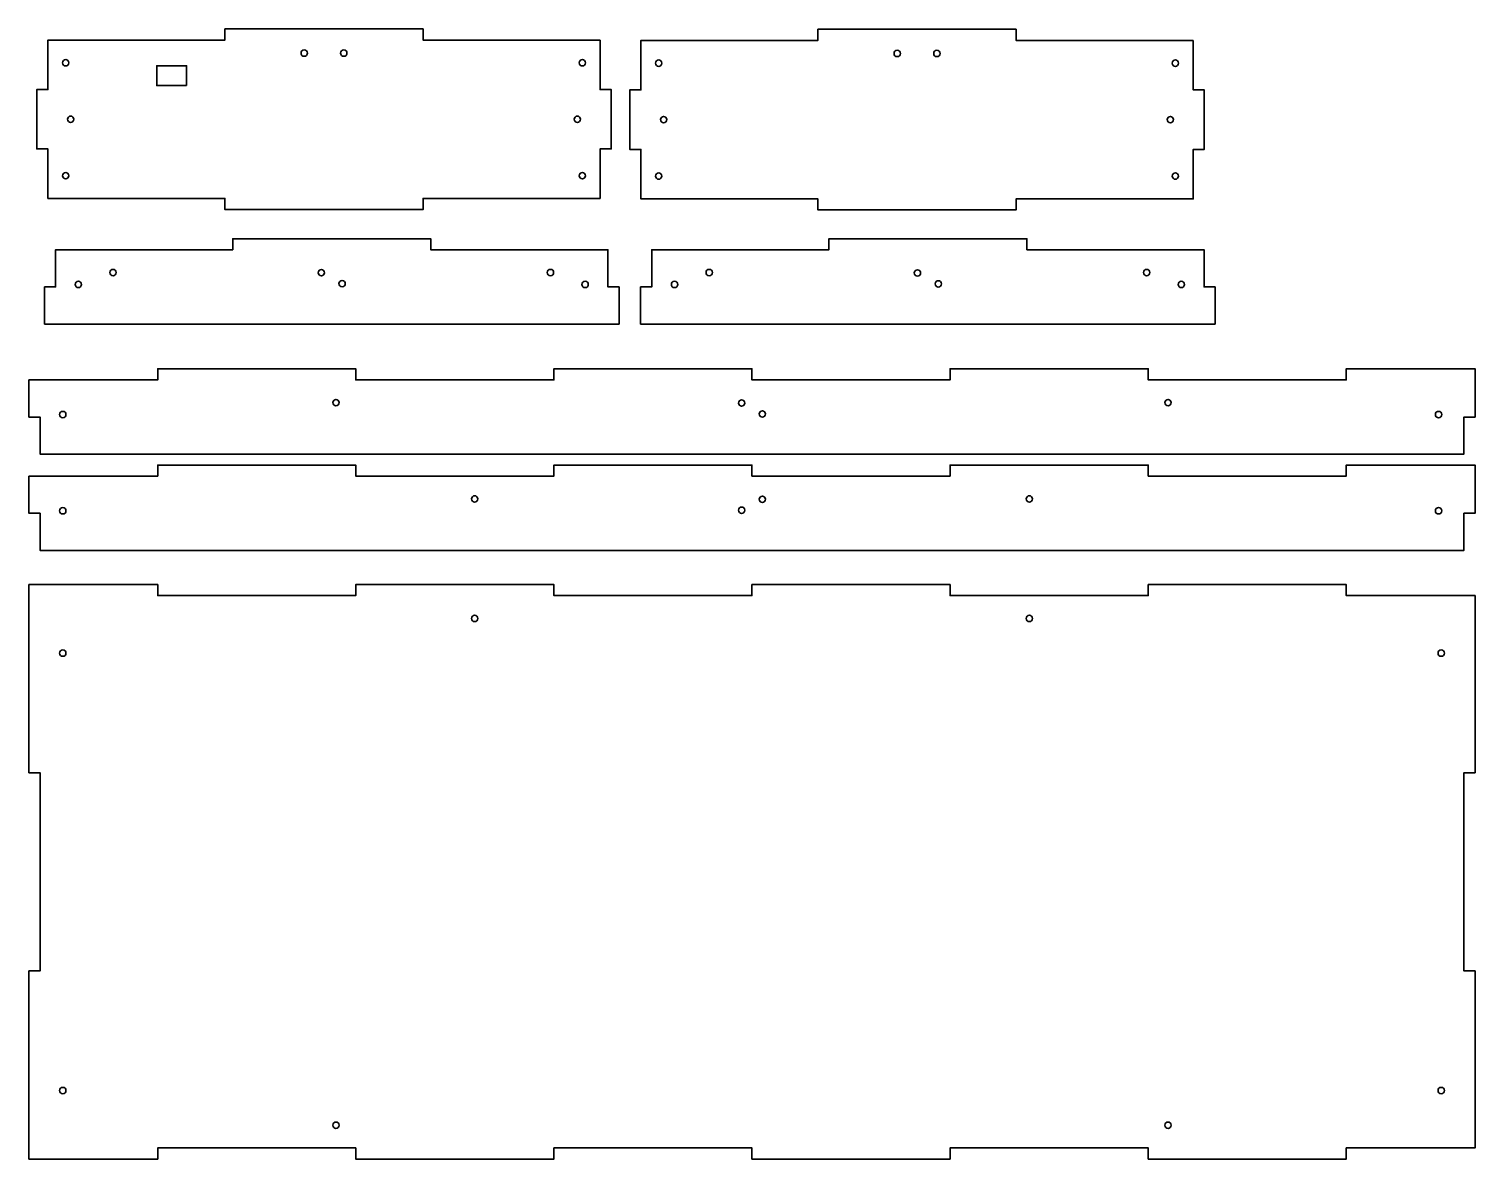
# Model space of a CAD drawing. Header units: inches. Extents: x 6 to 736, y -585 to -15.
import ezdxf

# ---------------------------------------------------------------- set-up
doc = ezdxf.new("R2010")
doc.units = ezdxf.units.IN
doc.header["$MEASUREMENT"] = 0
doc.layers.add('レイヤー 1', color=7, linetype='Continuous')

msp = doc.modelspace()

# ---------------------------------------------------------------- linework, layer by layer
at = {"layer": 'レイヤー 1', "color": 250, "lineweight": 35, "true_color": 0x322c2b}
for points in [[(85.89, -43.17), (70.89, -43.17), (70.89, -33.18), (85.89, -33.18), (85.89, -43.17)], [(304.2, -163.55), (14.2, -163.55), (14.2, -144.8), (19.8, -144.8), (19.8, -126.05), (109.2, -126.05), (109.2, -120.45), (209.2, -120.45), (209.2, -126.05), (298.6, -126.05), (298.6, -144.8), (304.2, -144.8), (304.2, -163.55)], [(605.12, -163.55), (315.12, -163.55), (315.12, -144.8), (320.72, -144.8), (320.72, -126.05), (410.12, -126.05), (410.12, -120.45), (510.12, -120.45), (510.12, -126.05), (599.52, -126.05), (599.52, -144.8), (605.12, -144.8), (605.12, -163.55)], [(6.33, -191.72), (6.33, -210.47), (11.93, -210.47), (11.93, -229.22), (730.73, -229.22), (730.73, -210.47), (736.33, -210.47), (736.33, -186.12), (671.33, -186.12), (671.33, -191.72), (571.33, -191.72), (571.33, -186.12), (471.33, -186.12), (471.33, -191.72), (371.33, -191.72), (371.33, -186.12), (271.33, -186.12), (271.33, -191.72), (171.33, -191.72), (171.33, -186.12), (71.33, -186.12), (71.33, -191.72), (6.33, -191.72)], [(6.33, -240.32), (6.33, -259.07), (11.93, -259.07), (11.93, -277.82), (730.73, -277.82), (730.73, -259.07), (736.33, -259.07), (736.33, -234.72), (671.33, -234.72), (671.33, -240.32), (571.33, -240.32), (571.33, -234.72), (471.33, -234.72), (471.33, -240.32), (371.33, -240.32), (371.33, -234.72), (271.33, -234.72), (271.33, -240.32), (171.33, -240.32), (171.33, -234.72), (71.33, -234.72), (71.33, -240.32), (6.33, -240.32)]]:
    msp.add_lwpolyline(points, dxfattribs=at)
for points, knots in [([(294.69, -20.18), (294.69, -20.18), (205.29, -20.18), (205.29, -20.18), (205.29, -20.18), (205.29, -14.58), (205.29, -14.58), (205.29, -14.58), (105.29, -14.58), (105.29, -14.58), (105.29, -14.58), (105.29, -20.18), (105.29, -20.18), (105.29, -20.18), (15.89, -20.18), (15.89, -20.18), (15.89, -20.18), (15.89, -45.17), (15.89, -45.17), (15.89, -45.17), (10.29, -45.17), (10.29, -45.17), (10.29, -45.17), (10.29, -75.17), (10.29, -75.17), (10.29, -75.17), (15.89, -75.17), (15.89, -75.17), (15.89, -75.17), (15.89, -100.17), (15.89, -100.17), (15.89, -100.17), (105.29, -100.17), (105.29, -100.17), (105.29, -100.17), (105.29, -105.77), (105.29, -105.77), (105.29, -105.77), (205.29, -105.77), (205.29, -105.77), (205.29, -105.77), (205.29, -100.17), (205.29, -100.17), (205.29, -100.17), (294.69, -100.17), (294.69, -100.17), (294.69, -100.17), (294.69, -75.17), (294.69, -75.17), (294.69, -75.17), (300.29, -75.17), (300.29, -75.17), (300.29, -75.17), (300.29, -45.17), (300.29, -45.17), (300.29, -45.17), (294.69, -45.17), (294.69, -45.17), (294.69, -45.17), (294.69, -20.18), (294.69, -20.18)], [0, 0, 0, 0, 1, 1, 1, 2, 2, 2, 3, 3, 3, 4, 4, 4, 5, 5, 5, 6, 6, 6, 7, 7, 7, 8, 8, 8, 9, 9, 9, 10, 10, 10, 11, 11, 11, 12, 12, 12, 13, 13, 13, 14, 14, 14, 15, 15, 15, 16, 16, 16, 17, 17, 17, 18, 18, 18, 19, 19, 19, 20, 20, 20, 20]), ([(594.04, -20.36), (594.04, -20.36), (504.64, -20.36), (504.64, -20.36), (504.64, -20.36), (504.64, -14.76), (504.64, -14.76), (504.64, -14.76), (404.64, -14.76), (404.64, -14.76), (404.64, -14.76), (404.64, -20.36), (404.64, -20.36), (404.64, -20.36), (315.24, -20.36), (315.24, -20.36), (315.24, -20.36), (315.24, -45.36), (315.24, -45.36), (315.24, -45.36), (309.64, -45.36), (309.64, -45.36), (309.64, -45.36), (309.64, -75.36), (309.64, -75.36), (309.64, -75.36), (315.24, -75.36), (315.24, -75.36), (315.24, -75.36), (315.24, -100.36), (315.24, -100.36), (315.24, -100.36), (404.64, -100.36), (404.64, -100.36), (404.64, -100.36), (404.64, -105.96), (404.64, -105.96), (404.64, -105.96), (504.64, -105.96), (504.64, -105.96), (504.64, -105.96), (504.64, -100.36), (504.64, -100.36), (504.64, -100.36), (594.04, -100.36), (594.04, -100.36), (594.04, -100.36), (594.04, -75.36), (594.04, -75.36), (594.04, -75.36), (599.64, -75.36), (599.64, -75.36), (599.64, -75.36), (599.64, -45.36), (599.64, -45.36), (599.64, -45.36), (594.04, -45.36), (594.04, -45.36), (594.04, -45.36), (594.04, -20.36), (594.04, -20.36)], [0, 0, 0, 0, 1, 1, 1, 2, 2, 2, 3, 3, 3, 4, 4, 4, 5, 5, 5, 6, 6, 6, 7, 7, 7, 8, 8, 8, 9, 9, 9, 10, 10, 10, 11, 11, 11, 12, 12, 12, 13, 13, 13, 14, 14, 14, 15, 15, 15, 16, 16, 16, 17, 17, 17, 18, 18, 18, 19, 19, 19, 20, 20, 20, 20]), ([(143.69, -26.78), (143.69, -25.89), (144.41, -25.18), (145.29, -25.18), (146.17, -25.18), (146.89, -25.89), (146.89, -26.78), (146.89, -27.66), (146.17, -28.38), (145.29, -28.38), (144.41, -28.38), (143.69, -27.66), (143.69, -26.78)], [0, 0, 0, 0, 1, 1, 1, 2, 2, 2, 3, 3, 3, 4, 4, 4, 4]), ([(163.69, -26.78), (163.69, -25.89), (164.41, -25.18), (165.29, -25.18), (166.17, -25.18), (166.89, -25.89), (166.89, -26.78), (166.89, -27.66), (166.17, -28.38), (165.29, -28.38), (164.41, -28.38), (163.69, -27.66), (163.69, -26.78)], [0, 0, 0, 0, 1, 1, 1, 2, 2, 2, 3, 3, 3, 4, 4, 4, 4]), ([(443.04, -26.96), (443.04, -26.08), (443.75, -25.36), (444.64, -25.36), (445.52, -25.36), (446.24, -26.08), (446.24, -26.96), (446.24, -27.85), (445.52, -28.56), (444.64, -28.56), (443.75, -28.56), (443.04, -27.85), (443.04, -26.96)], [0, 0, 0, 0, 1, 1, 1, 2, 2, 2, 3, 3, 3, 4, 4, 4, 4]), ([(463.04, -26.96), (463.04, -26.08), (463.75, -25.36), (464.64, -25.36), (465.52, -25.36), (466.24, -26.08), (466.24, -26.96), (466.24, -27.85), (465.52, -28.56), (464.64, -28.56), (463.75, -28.56), (463.04, -27.85), (463.04, -26.96)], [0, 0, 0, 0, 1, 1, 1, 2, 2, 2, 3, 3, 3, 4, 4, 4, 4]), ([(24.89, -33.27), (25.77, -33.27), (26.49, -32.56), (26.49, -31.67), (26.49, -30.79), (25.77, -30.08), (24.89, -30.08), (24.01, -30.08), (23.29, -30.79), (23.29, -31.67), (23.29, -32.56), (24.01, -33.27), (24.89, -33.27)], [0, 0, 0, 0, 1, 1, 1, 2, 2, 2, 3, 3, 3, 4, 4, 4, 4]), ([(285.69, -33.27), (284.81, -33.27), (284.09, -32.56), (284.09, -31.67), (284.09, -30.79), (284.81, -30.08), (285.69, -30.08), (286.57, -30.08), (287.29, -30.79), (287.29, -31.67), (287.29, -32.56), (286.57, -33.27), (285.69, -33.27)], [0, 0, 0, 0, 1, 1, 1, 2, 2, 2, 3, 3, 3, 4, 4, 4, 4]), ([(324.24, -33.46), (325.12, -33.46), (325.84, -32.75), (325.84, -31.86), (325.84, -30.98), (325.12, -30.26), (324.24, -30.26), (323.35, -30.26), (322.64, -30.98), (322.64, -31.86), (322.64, -32.75), (323.35, -33.46), (324.24, -33.46)], [0, 0, 0, 0, 1, 1, 1, 2, 2, 2, 3, 3, 3, 4, 4, 4, 4]), ([(585.04, -33.46), (584.15, -33.46), (583.44, -32.75), (583.44, -31.86), (583.44, -30.98), (584.15, -30.26), (585.04, -30.26), (585.92, -30.26), (586.64, -30.98), (586.64, -31.86), (586.64, -32.75), (585.92, -33.46), (585.04, -33.46)], [0, 0, 0, 0, 1, 1, 1, 2, 2, 2, 3, 3, 3, 4, 4, 4, 4]), ([(28.99, -60.17), (28.99, -61.06), (28.27, -61.77), (27.39, -61.77), (26.51, -61.77), (25.79, -61.06), (25.79, -60.17), (25.79, -59.29), (26.51, -58.57), (27.39, -58.57), (28.27, -58.57), (28.99, -59.29), (28.99, -60.17)], [0, 0, 0, 0, 1, 1, 1, 2, 2, 2, 3, 3, 3, 4, 4, 4, 4]), ([(281.59, -60.17), (281.59, -59.29), (282.31, -58.57), (283.19, -58.57), (284.07, -58.57), (284.79, -59.29), (284.79, -60.17), (284.79, -61.06), (284.07, -61.77), (283.19, -61.77), (282.31, -61.77), (281.59, -61.06), (281.59, -60.17)], [0, 0, 0, 0, 1, 1, 1, 2, 2, 2, 3, 3, 3, 4, 4, 4, 4]), ([(328.34, -60.36), (328.34, -61.25), (327.62, -61.96), (326.74, -61.96), (325.85, -61.96), (325.14, -61.25), (325.14, -60.36), (325.14, -59.48), (325.85, -58.76), (326.74, -58.76), (327.62, -58.76), (328.34, -59.48), (328.34, -60.36)], [0, 0, 0, 0, 1, 1, 1, 2, 2, 2, 3, 3, 3, 4, 4, 4, 4]), ([(580.94, -60.36), (580.94, -59.48), (581.65, -58.76), (582.54, -58.76), (583.42, -58.76), (584.14, -59.48), (584.14, -60.36), (584.14, -61.25), (583.42, -61.96), (582.54, -61.96), (581.65, -61.96), (580.94, -61.25), (580.94, -60.36)], [0, 0, 0, 0, 1, 1, 1, 2, 2, 2, 3, 3, 3, 4, 4, 4, 4]), ([(24.89, -87.07), (25.77, -87.07), (26.49, -87.79), (26.49, -88.67), (26.49, -89.56), (25.77, -90.27), (24.89, -90.27), (24.01, -90.27), (23.29, -89.56), (23.29, -88.67), (23.29, -87.79), (24.01, -87.07), (24.89, -87.07)], [0, 0, 0, 0, 1, 1, 1, 2, 2, 2, 3, 3, 3, 4, 4, 4, 4]), ([(285.69, -87.07), (284.81, -87.07), (284.09, -87.79), (284.09, -88.67), (284.09, -89.56), (284.81, -90.27), (285.69, -90.27), (286.57, -90.27), (287.29, -89.56), (287.29, -88.67), (287.29, -87.79), (286.57, -87.07), (285.69, -87.07)], [0, 0, 0, 0, 1, 1, 1, 2, 2, 2, 3, 3, 3, 4, 4, 4, 4]), ([(324.24, -87.26), (325.12, -87.26), (325.84, -87.98), (325.84, -88.86), (325.84, -89.75), (325.12, -90.46), (324.24, -90.46), (323.35, -90.46), (322.64, -89.75), (322.64, -88.86), (322.64, -87.98), (323.35, -87.26), (324.24, -87.26)], [0, 0, 0, 0, 1, 1, 1, 2, 2, 2, 3, 3, 3, 4, 4, 4, 4]), ([(585.04, -87.26), (584.15, -87.26), (583.44, -87.98), (583.44, -88.86), (583.44, -89.75), (584.15, -90.46), (585.04, -90.46), (585.92, -90.46), (586.64, -89.75), (586.64, -88.86), (586.64, -87.98), (585.92, -87.26), (585.04, -87.26)], [0, 0, 0, 0, 1, 1, 1, 2, 2, 2, 3, 3, 3, 4, 4, 4, 4]), ([(48.8, -139.15), (47.91, -139.15), (47.2, -138.43), (47.2, -137.55), (47.2, -136.67), (47.91, -135.95), (48.8, -135.95), (49.68, -135.95), (50.4, -136.67), (50.4, -137.55), (50.4, -138.43), (49.68, -139.15), (48.8, -139.15)], [0, 0, 0, 0, 1, 1, 1, 2, 2, 2, 3, 3, 3, 4, 4, 4, 4]), ([(152.35, -137.63), (152.35, -136.75), (153.06, -136.03), (153.95, -136.03), (154.83, -136.03), (155.55, -136.75), (155.55, -137.63), (155.55, -138.51), (154.83, -139.23), (153.95, -139.23), (153.06, -139.23), (152.35, -138.51), (152.35, -137.63)], [0, 0, 0, 0, 1, 1, 1, 2, 2, 2, 3, 3, 3, 4, 4, 4, 4]), ([(269.6, -139.15), (270.48, -139.15), (271.2, -138.43), (271.2, -137.55), (271.2, -136.67), (270.48, -135.95), (269.6, -135.95), (268.71, -135.95), (268, -136.67), (268, -137.55), (268, -138.43), (268.71, -139.15), (269.6, -139.15)], [0, 0, 0, 0, 1, 1, 1, 2, 2, 2, 3, 3, 3, 4, 4, 4, 4]), ([(349.71, -139.15), (348.83, -139.15), (348.12, -138.43), (348.12, -137.55), (348.12, -136.67), (348.83, -135.95), (349.71, -135.95), (350.6, -135.95), (351.32, -136.67), (351.32, -137.55), (351.32, -138.43), (350.6, -139.15), (349.71, -139.15)], [0, 0, 0, 0, 1, 1, 1, 2, 2, 2, 3, 3, 3, 4, 4, 4, 4]), ([(453.27, -137.75), (453.27, -136.87), (453.98, -136.15), (454.87, -136.15), (455.75, -136.15), (456.47, -136.87), (456.47, -137.75), (456.47, -138.63), (455.75, -139.35), (454.87, -139.35), (453.98, -139.35), (453.27, -138.63), (453.27, -137.75)], [0, 0, 0, 0, 1, 1, 1, 2, 2, 2, 3, 3, 3, 4, 4, 4, 4]), ([(570.52, -139.15), (571.4, -139.15), (572.12, -138.43), (572.12, -137.55), (572.12, -136.67), (571.4, -135.95), (570.52, -135.95), (569.63, -135.95), (568.92, -136.67), (568.92, -137.55), (568.92, -138.43), (569.63, -139.15), (570.52, -139.15)], [0, 0, 0, 0, 1, 1, 1, 2, 2, 2, 3, 3, 3, 4, 4, 4, 4]), ([(32.9, -143.55), (32.9, -144.43), (32.18, -145.15), (31.3, -145.15), (30.41, -145.15), (29.7, -144.43), (29.7, -143.55), (29.7, -142.67), (30.41, -141.95), (31.3, -141.95), (32.18, -141.95), (32.9, -142.67), (32.9, -143.55)], [0, 0, 0, 0, 1, 1, 1, 2, 2, 2, 3, 3, 3, 4, 4, 4, 4]), ([(162.85, -143.13), (162.85, -142.25), (163.56, -141.53), (164.45, -141.53), (165.33, -141.53), (166.05, -142.25), (166.05, -143.13), (166.05, -144.01), (165.33, -144.73), (164.45, -144.73), (163.56, -144.73), (162.85, -144.01), (162.85, -143.13)], [0, 0, 0, 0, 1, 1, 1, 2, 2, 2, 3, 3, 3, 4, 4, 4, 4]), ([(285.5, -143.55), (285.5, -144.43), (286.21, -145.15), (287.1, -145.15), (287.98, -145.15), (288.7, -144.43), (288.7, -143.55), (288.7, -142.67), (287.98, -141.95), (287.1, -141.95), (286.21, -141.95), (285.5, -142.67), (285.5, -143.55)], [0, 0, 0, 0, 1, 1, 1, 2, 2, 2, 3, 3, 3, 4, 4, 4, 4]), ([(333.82, -143.55), (333.82, -144.43), (333.1, -145.15), (332.21, -145.15), (331.33, -145.15), (330.62, -144.43), (330.62, -143.55), (330.62, -142.67), (331.33, -141.95), (332.21, -141.95), (333.1, -141.95), (333.82, -142.67), (333.82, -143.55)], [0, 0, 0, 0, 1, 1, 1, 2, 2, 2, 3, 3, 3, 4, 4, 4, 4]), ([(463.77, -143.25), (463.77, -142.37), (464.48, -141.65), (465.37, -141.65), (466.25, -141.65), (466.97, -142.37), (466.97, -143.25), (466.97, -144.13), (466.25, -144.85), (465.37, -144.85), (464.48, -144.85), (463.77, -144.13), (463.77, -143.25)], [0, 0, 0, 0, 1, 1, 1, 2, 2, 2, 3, 3, 3, 4, 4, 4, 4]), ([(586.42, -143.55), (586.42, -144.43), (587.13, -145.15), (588.02, -145.15), (588.9, -145.15), (589.62, -144.43), (589.62, -143.55), (589.62, -142.67), (588.9, -141.95), (588.02, -141.95), (587.13, -141.95), (586.42, -142.67), (586.42, -143.55)], [0, 0, 0, 0, 1, 1, 1, 2, 2, 2, 3, 3, 3, 4, 4, 4, 4]), ([(161.33, -204.82), (160.45, -204.82), (159.73, -204.1), (159.73, -203.22), (159.73, -202.33), (160.45, -201.62), (161.33, -201.62), (162.22, -201.62), (162.93, -202.33), (162.93, -203.22), (162.93, -204.1), (162.22, -204.82), (161.33, -204.82)], [0, 0, 0, 0, 1, 1, 1, 2, 2, 2, 3, 3, 3, 4, 4, 4, 4]), ([(364.48, -203.42), (364.48, -202.53), (365.2, -201.82), (366.09, -201.82), (366.97, -201.82), (367.68, -202.53), (367.68, -203.42), (367.68, -204.3), (366.97, -205.02), (366.09, -205.02), (365.2, -205.02), (364.48, -204.3), (364.48, -203.42)], [0, 0, 0, 0, 1, 1, 1, 2, 2, 2, 3, 3, 3, 4, 4, 4, 4]), ([(581.33, -204.82), (580.45, -204.82), (579.73, -204.1), (579.73, -203.22), (579.73, -202.33), (580.45, -201.62), (581.33, -201.62), (582.22, -201.62), (582.93, -202.33), (582.93, -203.22), (582.93, -204.1), (582.22, -204.82), (581.33, -204.82)], [0, 0, 0, 0, 1, 1, 1, 2, 2, 2, 3, 3, 3, 4, 4, 4, 4]), ([(25.03, -209.22), (25.03, -210.1), (24.32, -210.82), (23.43, -210.82), (22.55, -210.82), (21.83, -210.1), (21.83, -209.22), (21.83, -208.33), (22.55, -207.62), (23.43, -207.62), (24.32, -207.62), (25.03, -208.33), (25.03, -209.22)], [0, 0, 0, 0, 1, 1, 1, 2, 2, 2, 3, 3, 3, 4, 4, 4, 4]), ([(374.98, -208.92), (374.98, -208.03), (375.7, -207.32), (376.58, -207.32), (377.47, -207.32), (378.18, -208.03), (378.18, -208.92), (378.18, -209.8), (377.47, -210.52), (376.58, -210.52), (375.7, -210.52), (374.98, -209.8), (374.98, -208.92)], [0, 0, 0, 0, 1, 1, 1, 2, 2, 2, 3, 3, 3, 4, 4, 4, 4]), ([(719.51, -209.22), (719.51, -210.1), (718.79, -210.82), (717.91, -210.82), (717.02, -210.82), (716.31, -210.1), (716.31, -209.22), (716.31, -208.33), (717.02, -207.62), (717.91, -207.62), (718.79, -207.62), (719.51, -208.33), (719.51, -209.22)], [0, 0, 0, 0, 1, 1, 1, 2, 2, 2, 3, 3, 3, 4, 4, 4, 4]), ([(231.33, -253.42), (230.45, -253.42), (229.73, -252.7), (229.73, -251.82), (229.73, -250.93), (230.45, -250.22), (231.33, -250.22), (232.22, -250.22), (232.93, -250.93), (232.93, -251.82), (232.93, -252.7), (232.22, -253.42), (231.33, -253.42)], [0, 0, 0, 0, 1, 1, 1, 2, 2, 2, 3, 3, 3, 4, 4, 4, 4]), ([(378.18, -252.02), (378.18, -251.14), (377.47, -250.42), (376.58, -250.42), (375.7, -250.42), (374.98, -251.14), (374.98, -252.02), (374.98, -252.9), (375.7, -253.62), (376.58, -253.62), (377.47, -253.62), (378.18, -252.9), (378.18, -252.02)], [0, 0, 0, 0, 1, 1, 1, 2, 2, 2, 3, 3, 3, 4, 4, 4, 4]), ([(511.33, -253.42), (510.45, -253.42), (509.73, -252.7), (509.73, -251.82), (509.73, -250.93), (510.45, -250.22), (511.33, -250.22), (512.22, -250.22), (512.93, -250.93), (512.93, -251.82), (512.93, -252.7), (512.22, -253.42), (511.33, -253.42)], [0, 0, 0, 0, 1, 1, 1, 2, 2, 2, 3, 3, 3, 4, 4, 4, 4]), ([(25.03, -257.82), (25.03, -258.7), (24.32, -259.42), (23.43, -259.42), (22.55, -259.42), (21.83, -258.7), (21.83, -257.82), (21.83, -256.93), (22.55, -256.22), (23.43, -256.22), (24.32, -256.22), (25.03, -256.93), (25.03, -257.82)], [0, 0, 0, 0, 1, 1, 1, 2, 2, 2, 3, 3, 3, 4, 4, 4, 4]), ([(367.68, -257.52), (367.68, -256.64), (366.97, -255.92), (366.08, -255.92), (365.2, -255.92), (364.48, -256.64), (364.48, -257.52), (364.48, -258.4), (365.2, -259.12), (366.08, -259.12), (366.97, -259.12), (367.68, -258.4), (367.68, -257.52)], [0, 0, 0, 0, 1, 1, 1, 2, 2, 2, 3, 3, 3, 4, 4, 4, 4]), ([(719.51, -257.82), (719.51, -258.7), (718.79, -259.42), (717.91, -259.42), (717.02, -259.42), (716.31, -258.7), (716.31, -257.82), (716.31, -256.93), (717.02, -256.22), (717.91, -256.22), (718.79, -256.22), (719.51, -256.93), (719.51, -257.82)], [0, 0, 0, 0, 1, 1, 1, 2, 2, 2, 3, 3, 3, 4, 4, 4, 4]), ([(6.33, -585.05), (6.33, -585.05), (6.33, -490.05), (6.33, -490.05), (6.33, -490.05), (11.93, -490.05), (11.93, -490.05), (11.93, -490.05), (11.93, -390.05), (11.93, -390.05), (11.93, -390.05), (6.33, -390.05), (6.33, -390.05), (6.33, -390.05), (6.33, -295.05), (6.33, -295.05), (6.33, -295.05), (71.33, -295.05), (71.33, -295.05), (71.33, -295.05), (71.33, -300.65), (71.33, -300.65), (71.33, -300.65), (171.33, -300.65), (171.33, -300.65), (171.33, -300.65), (171.33, -295.05), (171.33, -295.05), (171.33, -295.05), (271.33, -295.05), (271.33, -295.05), (271.33, -295.05), (271.33, -300.65), (271.33, -300.65), (271.33, -300.65), (371.33, -300.65), (371.33, -300.65), (371.33, -300.65), (371.33, -295.05), (371.33, -295.05), (371.33, -295.05), (471.33, -295.05), (471.33, -295.05), (471.33, -295.05), (471.33, -300.65), (471.33, -300.65), (471.33, -300.65), (571.33, -300.65), (571.33, -300.65), (571.33, -300.65), (571.33, -295.05), (571.33, -295.05), (571.33, -295.05), (671.33, -295.05), (671.33, -295.05), (671.33, -295.05), (671.33, -300.65), (671.33, -300.65), (671.33, -300.65), (736.33, -300.65), (736.33, -300.65), (736.33, -300.65), (736.33, -390.05), (736.33, -390.05), (736.33, -390.05), (730.73, -390.05), (730.73, -390.05), (730.73, -390.05), (730.73, -490.05), (730.73, -490.05), (730.73, -490.05), (736.33, -490.05), (736.33, -490.05), (736.33, -490.05), (736.33, -579.45), (736.33, -579.45), (736.33, -579.45), (671.33, -579.45), (671.33, -579.45), (671.33, -579.45), (671.33, -585.05), (671.33, -585.05), (671.33, -585.05), (571.33, -585.05), (571.33, -585.05), (571.33, -585.05), (571.33, -579.45), (571.33, -579.45), (571.33, -579.45), (471.33, -579.45), (471.33, -579.45), (471.33, -579.45), (471.33, -585.05), (471.33, -585.05), (471.33, -585.05), (371.33, -585.05), (371.33, -585.05), (371.33, -585.05), (371.33, -579.45), (371.33, -579.45), (371.33, -579.45), (271.33, -579.45), (271.33, -579.45), (271.33, -579.45), (271.33, -585.05), (271.33, -585.05), (271.33, -585.05), (171.33, -585.05), (171.33, -585.05), (171.33, -585.05), (171.33, -579.45), (171.33, -579.45), (171.33, -579.45), (71.33, -579.45), (71.33, -579.45), (71.33, -579.45), (71.33, -585.05), (71.33, -585.05), (71.33, -585.05), (6.33, -585.05), (6.33, -585.05)], [0, 0, 0, 0, 1, 1, 1, 2, 2, 2, 3, 3, 3, 4, 4, 4, 5, 5, 5, 6, 6, 6, 7, 7, 7, 8, 8, 8, 9, 9, 9, 10, 10, 10, 11, 11, 11, 12, 12, 12, 13, 13, 13, 14, 14, 14, 15, 15, 15, 16, 16, 16, 17, 17, 17, 18, 18, 18, 19, 19, 19, 20, 20, 20, 21, 21, 21, 22, 22, 22, 23, 23, 23, 24, 24, 24, 25, 25, 25, 26, 26, 26, 27, 27, 27, 28, 28, 28, 29, 29, 29, 30, 30, 30, 31, 31, 31, 32, 32, 32, 33, 33, 33, 34, 34, 34, 35, 35, 35, 36, 36, 36, 37, 37, 37, 38, 38, 38, 39, 39, 39, 40, 40, 40, 40]), ([(231.33, -313.75), (230.45, -313.75), (229.73, -313.04), (229.73, -312.15), (229.73, -311.27), (230.45, -310.55), (231.33, -310.55), (232.22, -310.55), (232.93, -311.27), (232.93, -312.15), (232.93, -313.04), (232.22, -313.75), (231.33, -313.75)], [0, 0, 0, 0, 1, 1, 1, 2, 2, 2, 3, 3, 3, 4, 4, 4, 4]), ([(511.33, -313.75), (510.45, -313.75), (509.73, -313.04), (509.73, -312.15), (509.73, -311.27), (510.45, -310.55), (511.33, -310.55), (512.22, -310.55), (512.93, -311.27), (512.93, -312.15), (512.93, -313.04), (512.22, -313.75), (511.33, -313.75)], [0, 0, 0, 0, 1, 1, 1, 2, 2, 2, 3, 3, 3, 4, 4, 4, 4]), ([(25.03, -329.65), (25.03, -328.77), (24.32, -328.05), (23.43, -328.05), (22.55, -328.05), (21.83, -328.77), (21.83, -329.65), (21.83, -330.53), (22.55, -331.25), (23.43, -331.25), (24.32, -331.25), (25.03, -330.53), (25.03, -329.65)], [0, 0, 0, 0, 1, 1, 1, 2, 2, 2, 3, 3, 3, 4, 4, 4, 4]), ([(717.63, -329.65), (717.63, -328.77), (718.35, -328.05), (719.23, -328.05), (720.12, -328.05), (720.83, -328.77), (720.83, -329.65), (720.83, -330.53), (720.12, -331.25), (719.23, -331.25), (718.35, -331.25), (717.63, -330.53), (717.63, -329.65)], [0, 0, 0, 0, 1, 1, 1, 2, 2, 2, 3, 3, 3, 4, 4, 4, 4]), ([(25.03, -550.45), (25.03, -551.34), (24.32, -552.05), (23.43, -552.05), (22.55, -552.05), (21.83, -551.34), (21.83, -550.45), (21.83, -549.57), (22.55, -548.85), (23.43, -548.85), (24.32, -548.85), (25.03, -549.57), (25.03, -550.45)], [0, 0, 0, 0, 1, 1, 1, 2, 2, 2, 3, 3, 3, 4, 4, 4, 4]), ([(717.63, -550.45), (717.63, -551.34), (718.35, -552.05), (719.23, -552.05), (720.12, -552.05), (720.83, -551.34), (720.83, -550.45), (720.83, -549.57), (720.12, -548.85), (719.23, -548.85), (718.35, -548.85), (717.63, -549.57), (717.63, -550.45)], [0, 0, 0, 0, 1, 1, 1, 2, 2, 2, 3, 3, 3, 4, 4, 4, 4]), ([(161.33, -566.35), (162.22, -566.35), (162.93, -567.07), (162.93, -567.95), (162.93, -568.84), (162.22, -569.55), (161.33, -569.55), (160.45, -569.55), (159.73, -568.84), (159.73, -567.95), (159.73, -567.07), (160.45, -566.35), (161.33, -566.35)], [0, 0, 0, 0, 1, 1, 1, 2, 2, 2, 3, 3, 3, 4, 4, 4, 4]), ([(581.33, -566.35), (582.22, -566.35), (582.93, -567.07), (582.93, -567.95), (582.93, -568.84), (582.22, -569.55), (581.33, -569.55), (580.45, -569.55), (579.73, -568.84), (579.73, -567.95), (579.73, -567.07), (580.45, -566.35), (581.33, -566.35)], [0, 0, 0, 0, 1, 1, 1, 2, 2, 2, 3, 3, 3, 4, 4, 4, 4])]:
    msp.add_open_spline(points, degree=3, knots=knots, dxfattribs=at)

doc.saveas('drawing.dxf')
